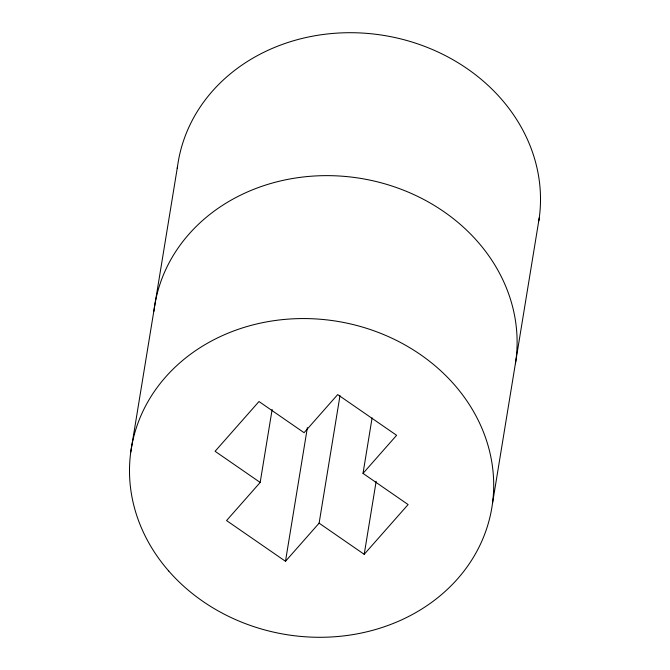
<?xml version="1.0" encoding="UTF-8"?>
<svg xmlns="http://www.w3.org/2000/svg" width="670" height="670" viewBox="0 0 670 670"><rect width="100%" height="100%" fill="white"/><g stroke="black" fill="none" stroke-linecap="round" stroke-linejoin="round"><path stroke-width="1" d="M130.725 452.233L177.533 166.386M339.991 395.668L319.113 523.169L285.487 561.293L226.552 520.573L260.178 482.45L272.137 409.445M285.487 561.293L307.379 427.619M319.113 523.169L364.204 554.325L408.105 504.56L363.014 473.405L372.101 417.879M364.204 554.325L376.155 481.32M492.467 503.614L539.275 217.767M363.014 473.405L396.615 435.307L337.68 394.588L304.079 432.686L258.988 401.531L215.087 451.295L260.178 482.45M153.874 311.349A182.692 158.698 9.3 0 1 356.817 177.801A182.692 158.698 9.3 0 1 515.423 363.743M177.274 168.43A182.692 158.698 9.3 0 1 380.225 34.873A182.692 158.698 9.3 0 1 538.822 220.815M168.689 570.974A182.692 158.698 9.3 0 0 480.8 543.445A182.692 158.698 9.3 0 0 285.294 319.356A182.692 158.698 9.3 0 0 168.689 570.974"/></g></svg>
